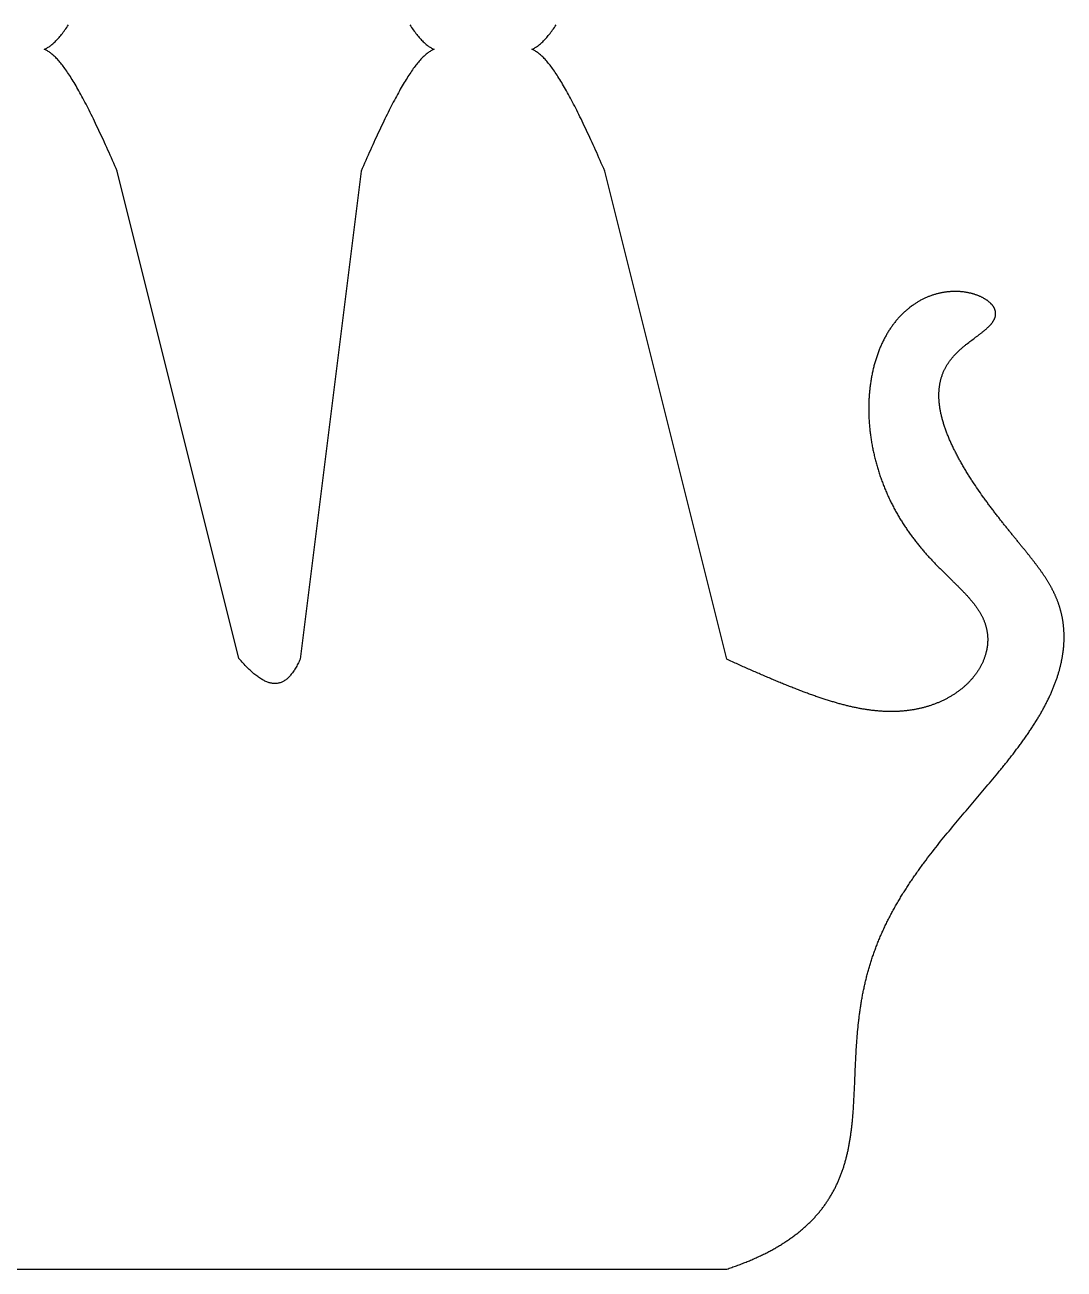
# Model space of a CAD drawing. Extents: x 10 to 579, y 44 to 800.
# Drawn here: x 138 to 180.7, y 114.6 to 165.6 of the extents above; entities that cross this region are included whole.
import ezdxf

# ---------------------------------------------------------------- set-up
doc = ezdxf.new("R2010")
doc.units = 0
doc.header["$MEASUREMENT"] = 0
doc.layers.get('0').update_dxf_attribs({"lineweight": 0})

# ---------------------------------------------------------------- blocks, each defined once
blk = doc.blocks.new('Block_0')
at = {"color": 18, "lineweight": 25, "true_color": 0x000000}
for p, q in [((146.814, 139.595), (141.82, 159.571)), ((151.82, 159.571), (149.32, 139.571)), ((166.82, 139.571), (161.82, 159.571)), ((116.82, 114.571), (166.82, 114.571))]:
    blk.add_line(p, q, dxfattribs=at)
for points in [[(138.82, 164.571), (138.848, 164.582), (138.876, 164.595), (138.905, 164.608), (138.933, 164.623), (138.963, 164.64), (138.992, 164.658), (139.022, 164.677), (139.052, 164.697), (139.082, 164.719), (139.112, 164.743), (139.143, 164.768), (139.174, 164.794), (139.205, 164.821), (139.237, 164.851), (139.269, 164.881), (139.301, 164.913), (139.334, 164.946), (139.367, 164.981), (139.4, 165.018), (139.433, 165.056), (139.467, 165.095), (139.501, 165.136), (139.536, 165.179), (139.57, 165.223), (139.605, 165.268), (139.641, 165.315), (139.676, 165.364), (139.712, 165.414), (139.749, 165.466), (139.785, 165.52), (139.822, 165.575)], [(153.818, 165.575), (153.855, 165.52), (153.891, 165.466), (153.927, 165.414), (153.963, 165.364), (153.999, 165.315), (154.034, 165.268), (154.069, 165.223), (154.104, 165.179), (154.139, 165.136), (154.173, 165.095), (154.206, 165.056), (154.24, 165.018), (154.273, 164.981), (154.306, 164.946), (154.338, 164.913), (154.371, 164.881), (154.403, 164.851), (154.434, 164.821), (154.466, 164.794), (154.497, 164.768), (154.528, 164.743), (154.558, 164.719), (154.588, 164.697), (154.618, 164.677), (154.648, 164.658), (154.677, 164.64), (154.706, 164.623), (154.735, 164.608), (154.764, 164.595), (154.792, 164.582), (154.82, 164.571)], [(158.82, 164.571), (158.848, 164.582), (158.876, 164.595), (158.905, 164.608), (158.933, 164.623), (158.963, 164.64), (158.992, 164.658), (159.022, 164.677), (159.052, 164.697), (159.082, 164.719), (159.112, 164.743), (159.143, 164.768), (159.174, 164.794), (159.205, 164.821), (159.237, 164.851), (159.269, 164.881), (159.301, 164.913), (159.334, 164.946), (159.367, 164.981), (159.4, 165.018), (159.433, 165.056), (159.467, 165.095), (159.501, 165.136), (159.536, 165.179), (159.57, 165.223), (159.605, 165.268), (159.641, 165.315), (159.676, 165.364), (159.712, 165.414), (159.749, 165.466), (159.785, 165.52), (159.822, 165.575)], [(141.82, 159.571), (141.771, 159.684), (141.723, 159.795), (141.675, 159.905), (141.627, 160.015), (141.579, 160.123), (141.531, 160.231), (141.484, 160.337), (141.437, 160.442), (141.39, 160.547), (141.343, 160.65), (141.296, 160.752), (141.25, 160.854), (141.204, 160.954), (141.158, 161.053), (141.112, 161.151), (141.067, 161.248), (141.021, 161.344), (140.976, 161.438), (140.932, 161.532), (140.887, 161.624), (140.843, 161.716), (140.799, 161.806), (140.755, 161.895), (140.711, 161.982), (140.668, 162.069), (140.625, 162.154), (140.582, 162.238), (140.539, 162.321), (140.497, 162.402), (140.455, 162.482), (140.413, 162.561), (140.372, 162.638), (140.331, 162.714), (140.29, 162.788), (140.249, 162.862), (140.209, 162.933), (140.169, 163.004), (140.129, 163.072), (140.089, 163.14), (140.05, 163.205), (140.012, 163.27), (139.973, 163.332), (139.935, 163.394), (139.897, 163.453), (139.859, 163.511), (139.822, 163.568), (139.785, 163.623), (139.749, 163.676), (139.712, 163.728), (139.676, 163.778), (139.641, 163.827), (139.605, 163.874), (139.57, 163.92), (139.536, 163.964), (139.501, 164.006), (139.467, 164.047), (139.433, 164.087), (139.4, 164.125), (139.367, 164.161), (139.334, 164.196), (139.301, 164.229), (139.269, 164.261), (139.237, 164.292), (139.205, 164.321), (139.174, 164.349), (139.143, 164.375), (139.112, 164.4), (139.082, 164.423), (139.052, 164.445), (139.022, 164.466), (138.992, 164.485), (138.963, 164.503), (138.933, 164.519), (138.905, 164.534), (138.876, 164.548), (138.848, 164.56), (138.82, 164.571)], [(154.82, 164.571), (154.792, 164.56), (154.764, 164.548), (154.735, 164.534), (154.706, 164.519), (154.677, 164.503), (154.648, 164.485), (154.618, 164.466), (154.588, 164.445), (154.558, 164.423), (154.528, 164.4), (154.497, 164.375), (154.466, 164.349), (154.434, 164.321), (154.403, 164.292), (154.371, 164.261), (154.338, 164.229), (154.306, 164.196), (154.273, 164.161), (154.24, 164.125), (154.206, 164.087), (154.173, 164.047), (154.139, 164.006), (154.104, 163.964), (154.069, 163.92), (154.034, 163.874), (153.999, 163.827), (153.963, 163.778), (153.927, 163.728), (153.891, 163.676), (153.855, 163.623), (153.818, 163.568), (153.78, 163.511), (153.743, 163.453), (153.705, 163.394), (153.667, 163.332), (153.628, 163.27), (153.589, 163.205), (153.55, 163.14), (153.511, 163.072), (153.471, 163.004), (153.431, 162.933), (153.391, 162.862), (153.35, 162.788), (153.309, 162.714), (153.268, 162.638), (153.226, 162.561), (153.185, 162.482), (153.143, 162.402), (153.1, 162.321), (153.058, 162.238), (153.015, 162.154), (152.972, 162.069), (152.929, 161.982), (152.885, 161.895), (152.841, 161.806), (152.797, 161.716), (152.753, 161.624), (152.708, 161.532), (152.663, 161.438), (152.618, 161.344), (152.573, 161.248), (152.528, 161.151), (152.482, 161.053), (152.436, 160.954), (152.39, 160.854), (152.343, 160.752), (152.297, 160.65), (152.25, 160.547), (152.203, 160.442), (152.156, 160.337), (152.109, 160.231), (152.061, 160.123), (152.013, 160.015), (151.965, 159.905), (151.917, 159.795), (151.869, 159.684), (151.82, 159.571)], [(161.82, 159.571), (161.771, 159.684), (161.723, 159.795), (161.675, 159.905), (161.627, 160.015), (161.579, 160.123), (161.531, 160.231), (161.484, 160.337), (161.437, 160.442), (161.39, 160.547), (161.343, 160.65), (161.296, 160.752), (161.25, 160.854), (161.204, 160.954), (161.158, 161.053), (161.112, 161.151), (161.067, 161.248), (161.021, 161.344), (160.976, 161.438), (160.932, 161.532), (160.887, 161.624), (160.843, 161.716), (160.799, 161.806), (160.755, 161.895), (160.711, 161.982), (160.668, 162.069), (160.625, 162.154), (160.582, 162.238), (160.539, 162.321), (160.497, 162.402), (160.455, 162.482), (160.413, 162.561), (160.372, 162.638), (160.331, 162.714), (160.29, 162.788), (160.249, 162.862), (160.209, 162.933), (160.169, 163.004), (160.129, 163.072), (160.089, 163.14), (160.05, 163.205), (160.012, 163.27), (159.973, 163.332), (159.935, 163.394), (159.897, 163.453), (159.859, 163.511), (159.822, 163.568), (159.785, 163.623), (159.749, 163.676), (159.712, 163.728), (159.676, 163.778), (159.641, 163.827), (159.605, 163.874), (159.57, 163.92), (159.536, 163.964), (159.501, 164.006), (159.467, 164.047), (159.433, 164.087), (159.4, 164.125), (159.367, 164.161), (159.334, 164.196), (159.301, 164.229), (159.269, 164.261), (159.237, 164.292), (159.205, 164.321), (159.174, 164.349), (159.143, 164.375), (159.112, 164.4), (159.082, 164.423), (159.052, 164.445), (159.022, 164.466), (158.992, 164.485), (158.963, 164.503), (158.933, 164.519), (158.905, 164.534), (158.876, 164.548), (158.848, 164.56), (158.82, 164.571)], [(166.82, 114.571), (166.871, 114.588), (166.923, 114.605), (166.974, 114.623), (167.024, 114.64), (167.075, 114.658), (167.125, 114.675), (167.175, 114.693), (167.224, 114.711), (167.274, 114.729), (167.323, 114.748), (167.371, 114.766), (167.42, 114.784), (167.468, 114.803), (167.516, 114.822), (167.564, 114.841), (167.611, 114.859), (167.658, 114.879), (167.705, 114.898), (167.752, 114.917), (167.798, 114.937), (167.844, 114.956), (167.89, 114.976), (167.935, 114.996), (167.98, 115.016), (168.025, 115.036), (168.07, 115.056), (168.114, 115.077), (168.158, 115.097), (168.202, 115.118), (168.246, 115.139), (168.289, 115.16), (168.332, 115.181), (168.375, 115.202), (168.417, 115.223), (168.459, 115.245), (168.501, 115.266), (168.543, 115.288), (168.584, 115.31), (168.625, 115.332), (168.666, 115.354), (168.706, 115.376), (168.747, 115.398), (168.787, 115.421), (168.826, 115.443), (168.866, 115.466), (168.905, 115.489), (168.944, 115.512), (168.982, 115.535), (169.021, 115.558), (169.059, 115.582), (169.096, 115.605), (169.134, 115.629), (169.171, 115.652), (169.208, 115.676), (169.245, 115.7), (169.281, 115.724), (169.317, 115.749), (169.353, 115.773), (169.389, 115.798), (169.424, 115.822), (169.459, 115.847), (169.494, 115.872), (169.528, 115.897), (169.563, 115.922), (169.597, 115.947), (169.63, 115.973), (169.664, 115.998), (169.697, 116.024), (169.73, 116.05), (169.762, 116.076), (169.795, 116.102), (169.827, 116.128), (169.859, 116.154), (169.89, 116.181), (169.921, 116.207), (169.952, 116.234), (169.983, 116.261), (170.014, 116.288), (170.044, 116.315), (170.074, 116.342), (170.103, 116.369), (170.133, 116.397), (170.162, 116.424), (170.191, 116.452), (170.22, 116.48), (170.248, 116.508), (170.276, 116.536), (170.304, 116.564), (170.331, 116.592), (170.359, 116.621), (170.386, 116.649), (170.412, 116.678), (170.439, 116.707), (170.465, 116.736), (170.491, 116.765), (170.517, 116.794), (170.542, 116.823), (170.568, 116.853), (170.593, 116.882), (170.617, 116.912), (170.642, 116.942), (170.666, 116.972), (170.69, 117.002), (170.714, 117.032), (170.737, 117.062), (170.76, 117.092), (170.783, 117.123), (170.806, 117.154), (170.828, 117.184), (170.85, 117.215), (170.872, 117.246), (170.894, 117.278), (170.915, 117.309), (170.937, 117.34), (170.957, 117.372), (170.978, 117.403), (170.999, 117.435), (171.019, 117.467), (171.039, 117.499), (171.058, 117.531), (171.078, 117.563), (171.097, 117.596), (171.116, 117.628), (171.135, 117.661), (171.153, 117.694), (171.172, 117.726), (171.19, 117.759), (171.207, 117.793), (171.225, 117.826), (171.242, 117.859), (171.259, 117.892), (171.276, 117.926), (171.293, 117.96), (171.309, 117.993), (171.326, 118.027), (171.342, 118.061), (171.357, 118.095), (171.373, 118.13), (171.388, 118.164), (171.403, 118.199), (171.418, 118.233), (171.433, 118.268), (171.447, 118.303), (171.461, 118.338), (171.475, 118.373), (171.489, 118.408), (171.502, 118.443), (171.516, 118.478), (171.529, 118.514), (171.542, 118.55), (171.554, 118.585), (171.567, 118.621), (171.579, 118.657), (171.591, 118.693), (171.603, 118.729), (171.615, 118.765), (171.626, 118.802), (171.637, 118.838), (171.649, 118.875), (171.659, 118.912), (171.67, 118.948), (171.681, 118.985), (171.691, 119.022), (171.701, 119.059), (171.711, 119.097), (171.721, 119.134), (171.73, 119.172), (171.74, 119.209), (171.749, 119.247), (171.758, 119.284), (171.767, 119.322), (171.775, 119.36), (171.784, 119.398), (171.792, 119.436), (171.8, 119.475), (171.808, 119.513), (171.816, 119.552), (171.824, 119.59), (171.831, 119.629), (171.838, 119.668), (171.846, 119.706), (171.853, 119.745), (171.859, 119.784), (171.866, 119.824), (171.873, 119.863), (171.879, 119.902), (171.885, 119.942), (171.891, 119.981), (171.897, 120.021), (171.903, 120.061), (171.909, 120.1), (171.914, 120.14), (171.92, 120.18), (171.925, 120.22), (171.93, 120.261), (171.935, 120.301), (171.94, 120.341), (171.945, 120.382), (171.95, 120.422), (171.954, 120.463), (171.959, 120.503), (171.963, 120.544), (171.967, 120.585), (171.971, 120.626), (171.975, 120.667), (171.979, 120.708), (171.986, 120.791), (171.993, 120.874), (172, 120.957), (172.007, 121.04), (172.013, 121.124), (172.018, 121.208), (172.024, 121.293), (172.029, 121.377), (172.034, 121.462), (172.038, 121.548), (172.043, 121.633), (172.047, 121.719), (172.051, 121.805), (172.055, 121.892), (172.059, 121.978), (172.063, 122.065), (172.067, 122.152), (172.07, 122.239), (172.074, 122.327), (172.077, 122.415), (172.081, 122.503), (172.085, 122.591), (172.088, 122.68), (172.092, 122.768), (172.096, 122.857), (172.1, 122.946), (172.104, 123.035), (172.108, 123.125), (172.112, 123.215), (172.117, 123.304), (172.122, 123.394), (172.127, 123.484), (172.132, 123.575), (172.138, 123.665), (172.143, 123.755), (172.15, 123.846), (172.156, 123.937), (172.163, 124.028), (172.17, 124.119), (172.178, 124.21), (172.186, 124.301), (172.194, 124.392), (172.203, 124.484), (172.212, 124.575), (172.222, 124.667), (172.233, 124.759), (172.238, 124.804), (172.244, 124.85), (172.249, 124.896), (172.255, 124.942), (172.261, 124.988), (172.267, 125.034), (172.273, 125.08), (172.279, 125.126), (172.286, 125.172), (172.293, 125.218), (172.299, 125.264), (172.306, 125.31), (172.313, 125.356), (172.321, 125.402), (172.328, 125.448), (172.336, 125.494), (172.343, 125.54), (172.351, 125.586), (172.359, 125.632), (172.367, 125.678), (172.376, 125.724), (172.384, 125.77), (172.393, 125.816), (172.402, 125.862), (172.411, 125.908), (172.42, 125.954), (172.43, 126), (172.439, 126.046), (172.449, 126.092), (172.459, 126.138), (172.469, 126.184), (172.48, 126.231), (172.49, 126.277), (172.501, 126.323), (172.512, 126.369), (172.523, 126.415), (172.534, 126.461), (172.546, 126.507), (172.557, 126.553), (172.569, 126.599), (172.581, 126.645), (172.594, 126.691), (172.606, 126.737), (172.619, 126.783), (172.632, 126.828), (172.645, 126.874), (172.658, 126.92), (172.672, 126.966), (172.685, 127.012), (172.699, 127.058), (172.714, 127.104), (172.728, 127.15), (172.742, 127.195), (172.757, 127.241), (172.772, 127.287), (172.787, 127.333), (172.803, 127.379), (172.818, 127.424), (172.834, 127.47), (172.85, 127.516), (172.866, 127.562), (172.883, 127.607), (172.9, 127.653), (172.916, 127.698), (172.934, 127.744), (172.951, 127.79), (172.968, 127.835), (172.986, 127.881), (173.004, 127.926), (173.022, 127.972), (173.041, 128.017), (173.06, 128.063), (173.078, 128.108), (173.097, 128.153), (173.117, 128.199), (173.136, 128.244), (173.156, 128.29), (173.176, 128.335), (173.196, 128.38), (173.216, 128.425), (173.237, 128.471), (173.258, 128.516), (173.279, 128.561), (173.3, 128.606), (173.322, 128.651), (173.343, 128.696), (173.365, 128.741), (173.387, 128.786), (173.41, 128.831), (173.432, 128.876), (173.455, 128.921), (173.478, 128.966), (173.501, 129.011), (173.524, 129.056), (173.548, 129.1), (173.572, 129.145), (173.596, 129.19), (173.62, 129.235), (173.644, 129.279), (173.669, 129.324), (173.694, 129.368), (173.719, 129.413), (173.744, 129.458), (173.769, 129.502), (173.795, 129.547), (173.821, 129.591), (173.847, 129.635), (173.873, 129.68), (173.899, 129.724), (173.926, 129.768), (173.952, 129.813), (173.979, 129.857), (174.006, 129.901), (174.034, 129.945), (174.061, 129.989), (174.089, 130.033), (174.117, 130.077), (174.145, 130.121), (174.173, 130.165), (174.201, 130.209), (174.23, 130.253), (174.259, 130.297), (174.287, 130.341), (174.317, 130.385), (174.346, 130.429), (174.375, 130.472), (174.405, 130.516), (174.434, 130.56), (174.464, 130.603), (174.494, 130.647), (174.524, 130.69), (174.555, 130.734), (174.585, 130.777), (174.616, 130.821), (174.647, 130.864), (174.677, 130.908), (174.709, 130.951), (174.74, 130.994), (174.771, 131.037), (174.803, 131.081), (174.834, 131.124), (174.866, 131.167), (174.898, 131.21), (174.93, 131.253), (174.994, 131.339), (175.059, 131.425), (175.124, 131.511), (175.19, 131.596), (175.256, 131.682), (175.322, 131.767), (175.389, 131.852), (175.456, 131.937), (175.524, 132.022), (175.592, 132.106), (175.66, 132.191), (175.729, 132.275), (175.797, 132.36), (175.866, 132.444), (175.935, 132.527), (176.005, 132.611), (176.074, 132.695), (176.144, 132.778), (176.214, 132.862), (176.283, 132.945), (176.353, 133.028), (176.423, 133.111), (176.493, 133.193), (176.563, 133.276), (176.633, 133.358), (176.703, 133.441), (176.773, 133.523), (176.843, 133.605), (176.913, 133.686), (176.983, 133.768), (177.052, 133.85), (177.122, 133.931), (177.191, 134.012), (177.26, 134.093), (177.328, 134.174), (177.397, 134.255), (177.465, 134.336), (177.533, 134.416), (177.6, 134.496), (177.667, 134.576), (177.734, 134.656), (177.801, 134.736), (177.867, 134.816), (177.932, 134.896), (177.997, 134.975), (178.062, 135.054), (178.094, 135.094), (178.126, 135.133), (178.158, 135.173), (178.19, 135.212), (178.222, 135.252), (178.253, 135.291), (178.285, 135.33), (178.316, 135.37), (178.347, 135.409), (178.378, 135.448), (178.409, 135.487), (178.439, 135.526), (178.47, 135.565), (178.5, 135.604), (178.53, 135.643), (178.561, 135.682), (178.59, 135.721), (178.62, 135.76), (178.65, 135.799), (178.679, 135.838), (178.708, 135.877), (178.737, 135.915), (178.766, 135.954), (178.795, 135.993), (178.824, 136.031), (178.852, 136.07), (178.88, 136.108), (178.908, 136.147), (178.936, 136.185), (178.963, 136.223), (178.991, 136.262), (179.018, 136.3), (179.045, 136.338), (179.072, 136.376), (179.099, 136.414), (179.125, 136.453), (179.152, 136.491), (179.178, 136.529), (179.203, 136.567), (179.229, 136.604), (179.255, 136.642), (179.28, 136.68), (179.305, 136.718), (179.33, 136.756), (179.354, 136.793), (179.379, 136.831), (179.403, 136.868), (179.427, 136.906), (179.451, 136.943), (179.474, 136.981), (179.498, 137.018), (179.521, 137.055), (179.544, 137.093), (179.566, 137.13), (179.589, 137.167), (179.611, 137.204), (179.633, 137.241), (179.655, 137.278), (179.676, 137.315), (179.697, 137.352), (179.719, 137.389), (179.739, 137.426), (179.76, 137.462), (179.78, 137.499), (179.801, 137.536), (179.82, 137.572), (179.84, 137.609), (179.86, 137.645), (179.879, 137.681), (179.898, 137.718), (179.916, 137.754), (179.935, 137.79), (179.953, 137.826), (179.971, 137.862), (179.989, 137.898), (180.007, 137.934), (180.024, 137.97), (180.041, 138.006), (180.058, 138.042), (180.074, 138.077), (180.091, 138.113), (180.107, 138.149), (180.123, 138.184), (180.138, 138.219), (180.154, 138.255), (180.169, 138.29), (180.184, 138.325), (180.198, 138.36), (180.213, 138.395), (180.227, 138.43), (180.241, 138.465), (180.254, 138.5), (180.268, 138.535), (180.281, 138.57), (180.294, 138.604), (180.307, 138.639), (180.319, 138.673), (180.331, 138.707), (180.343, 138.742), (180.355, 138.776), (180.367, 138.81), (180.378, 138.844), (180.389, 138.878), (180.4, 138.912), (180.411, 138.946), (180.421, 138.98), (180.431, 139.013), (180.441, 139.047), (180.451, 139.08), (180.46, 139.114), (180.469, 139.147), (180.478, 139.18), (180.487, 139.213), (180.495, 139.246), (180.504, 139.279), (180.512, 139.312), (180.52, 139.345), (180.527, 139.378), (180.534, 139.41), (180.542, 139.443), (180.548, 139.475), (180.555, 139.507), (180.562, 139.54), (180.568, 139.572), (180.574, 139.604), (180.58, 139.636), (180.585, 139.668), (180.591, 139.699), (180.596, 139.731), (180.601, 139.763), (180.605, 139.794), (180.61, 139.825), (180.614, 139.857), (180.618, 139.888), (180.622, 139.919), (180.626, 139.95), (180.629, 139.981), (180.632, 140.012), (180.635, 140.042), (180.638, 140.073), (180.641, 140.103), (180.643, 140.134), (180.645, 140.164), (180.647, 140.194), (180.649, 140.224), (180.651, 140.254), (180.652, 140.284), (180.653, 140.314), (180.654, 140.343), (180.655, 140.373), (180.656, 140.402), (180.656, 140.432), (180.656, 140.461), (180.657, 140.49), (180.656, 140.519), (180.656, 140.548), (180.655, 140.577), (180.655, 140.606), (180.654, 140.634), (180.653, 140.663), (180.651, 140.691), (180.65, 140.72), (180.648, 140.748), (180.647, 140.776), (180.645, 140.804), (180.642, 140.832), (180.64, 140.86), (180.637, 140.887), (180.635, 140.915), (180.632, 140.943), (180.629, 140.97), (180.626, 140.997), (180.622, 141.025), (180.619, 141.052), (180.615, 141.079), (180.611, 141.106), (180.607, 141.132), (180.603, 141.159), (180.598, 141.186), (180.594, 141.212), (180.589, 141.239), (180.584, 141.265), (180.579, 141.291), (180.574, 141.317), (180.568, 141.343), (180.563, 141.369), (180.557, 141.395), (180.551, 141.421), (180.545, 141.446), (180.539, 141.472), (180.533, 141.498), (180.526, 141.523), (180.519, 141.548), (180.513, 141.573), (180.506, 141.599), (180.499, 141.624), (180.491, 141.649), (180.484, 141.673), (180.476, 141.698), (180.469, 141.723), (180.461, 141.748), (180.453, 141.772), (180.445, 141.797), (180.437, 141.821), (180.428, 141.845), (180.42, 141.87), (180.411, 141.894), (180.402, 141.918), (180.393, 141.942), (180.384, 141.966), (180.375, 141.99), (180.365, 142.014), (180.356, 142.038), (180.346, 142.061), (180.336, 142.085), (180.326, 142.109), (180.316, 142.132), (180.306, 142.156), (180.295, 142.179), (180.285, 142.203), (180.274, 142.226), (180.263, 142.249), (180.252, 142.272), (180.241, 142.296), (180.23, 142.319), (180.218, 142.342), (180.207, 142.365), (180.195, 142.388), (180.183, 142.411), (180.172, 142.434), (180.159, 142.457), (180.147, 142.48), (180.135, 142.503), (180.122, 142.526), (180.11, 142.549), (180.097, 142.572), (180.084, 142.595), (180.071, 142.617), (180.058, 142.64), (180.045, 142.663), (180.031, 142.686), (180.017, 142.709), (180.004, 142.732), (179.99, 142.754), (179.976, 142.777), (179.962, 142.8), (179.947, 142.823), (179.933, 142.846), (179.918, 142.868), (179.904, 142.891), (179.889, 142.914), (179.874, 142.937), (179.859, 142.96), (179.844, 142.983), (179.828, 143.006), (179.813, 143.029), (179.797, 143.052), (179.781, 143.075), (179.765, 143.098), (179.749, 143.121), (179.733, 143.144), (179.717, 143.167), (179.7, 143.191), (179.684, 143.214), (179.667, 143.237), (179.65, 143.261), (179.633, 143.284), (179.616, 143.308), (179.598, 143.331), (179.581, 143.355), (179.563, 143.379), (179.546, 143.402), (179.528, 143.426), (179.51, 143.45), (179.492, 143.474), (179.473, 143.498), (179.455, 143.522), (179.437, 143.546), (179.418, 143.571), (179.399, 143.595), (179.38, 143.619), (179.361, 143.644), (179.342, 143.668), (179.323, 143.693), (179.303, 143.718), (179.283, 143.743), (179.264, 143.768), (179.244, 143.793), (179.224, 143.818), (179.204, 143.843), (179.183, 143.869), (179.163, 143.894), (179.143, 143.92), (179.122, 143.946), (179.101, 143.972), (179.08, 143.997), (179.059, 144.024), (179.038, 144.05), (179.017, 144.076), (178.995, 144.103), (178.974, 144.129), (178.952, 144.156), (178.93, 144.183), (178.909, 144.209), (178.887, 144.237), (178.864, 144.264), (178.842, 144.291), (178.82, 144.319), (178.797, 144.346), (178.775, 144.374), (178.752, 144.402), (178.729, 144.43), (178.706, 144.458), (178.683, 144.486), (178.66, 144.515), (178.637, 144.543), (178.613, 144.572), (178.59, 144.601), (178.566, 144.63), (178.543, 144.659), (178.519, 144.688), (178.495, 144.718), (178.471, 144.748), (178.447, 144.777), (178.423, 144.807), (178.398, 144.837), (178.374, 144.868), (178.35, 144.898), (178.325, 144.929), (178.3, 144.959), (178.276, 144.99), (178.251, 145.021), (178.226, 145.052), (178.201, 145.084), (178.176, 145.115), (178.151, 145.147), (178.126, 145.179), (178.1, 145.211), (178.075, 145.243), (178.05, 145.275), (178.024, 145.307), (177.999, 145.34), (177.973, 145.373), (177.948, 145.406), (177.922, 145.439), (177.896, 145.472), (177.871, 145.505), (177.845, 145.539), (177.819, 145.573), (177.793, 145.606), (177.767, 145.64), (177.741, 145.674), (177.715, 145.709), (177.689, 145.743), (177.663, 145.778), (177.637, 145.813), (177.611, 145.847), (177.585, 145.882), (177.559, 145.918), (177.533, 145.953), (177.507, 145.988), (177.481, 146.024), (177.454, 146.06), (177.428, 146.096), (177.402, 146.132), (177.376, 146.168), (177.35, 146.204), (177.324, 146.24), (177.272, 146.313), (177.22, 146.387), (177.169, 146.461), (177.117, 146.536), (177.066, 146.611), (177.015, 146.686), (176.965, 146.762), (176.914, 146.838), (176.889, 146.877), (176.864, 146.915), (176.84, 146.953), (176.815, 146.992), (176.79, 147.031), (176.766, 147.069), (176.741, 147.108), (176.717, 147.147), (176.693, 147.186), (176.669, 147.225), (176.645, 147.264), (176.621, 147.303), (176.598, 147.342), (176.574, 147.381), (176.551, 147.42), (176.528, 147.46), (176.505, 147.499), (176.482, 147.538), (176.459, 147.578), (176.437, 147.617), (176.415, 147.657), (176.393, 147.696), (176.371, 147.736), (176.349, 147.776), (176.327, 147.815), (176.306, 147.855), (176.285, 147.894), (176.264, 147.934), (176.243, 147.974), (176.223, 148.013), (176.202, 148.053), (176.182, 148.093), (176.162, 148.132), (176.143, 148.172), (176.123, 148.212), (176.104, 148.251), (176.085, 148.291), (176.067, 148.331), (176.048, 148.37), (176.03, 148.41), (176.012, 148.449), (175.995, 148.489), (175.977, 148.528), (175.96, 148.568), (175.944, 148.607), (175.927, 148.646), (175.911, 148.686), (175.895, 148.725), (175.879, 148.764), (175.864, 148.803), (175.849, 148.842), (175.834, 148.881), (175.819, 148.92), (175.805, 148.959), (175.791, 148.998), (175.778, 149.036), (175.765, 149.075), (175.752, 149.113), (175.739, 149.152), (175.727, 149.19), (175.715, 149.228), (175.703, 149.266), (175.692, 149.304), (175.681, 149.342), (175.67, 149.38), (175.66, 149.418), (175.65, 149.456), (175.641, 149.493), (175.631, 149.53), (175.623, 149.568), (175.614, 149.605), (175.606, 149.642), (175.598, 149.679), (175.591, 149.715), (175.584, 149.752), (175.577, 149.788), (175.571, 149.825), (175.565, 149.861), (175.559, 149.897), (175.554, 149.933), (175.549, 149.968), (175.544, 150.004), (175.54, 150.039), (175.537, 150.075), (175.533, 150.11), (175.53, 150.145), (175.528, 150.18), (175.526, 150.214), (175.524, 150.249), (175.522, 150.283), (175.521, 150.317), (175.521, 150.351), (175.52, 150.385), (175.52, 150.418), (175.521, 150.451), (175.522, 150.485), (175.523, 150.518), (175.525, 150.55), (175.527, 150.583), (175.529, 150.615), (175.532, 150.648), (175.535, 150.68), (175.539, 150.712), (175.543, 150.743), (175.547, 150.775), (175.552, 150.806), (175.557, 150.837), (175.562, 150.868), (175.568, 150.898), (175.575, 150.929), (175.581, 150.959), (175.588, 150.989), (175.596, 151.019), (175.603, 151.048), (175.612, 151.078), (175.62, 151.107), (175.629, 151.136), (175.638, 151.164), (175.648, 151.193), (175.658, 151.221), (175.668, 151.249), (175.679, 151.277), (175.69, 151.305), (175.701, 151.332), (175.713, 151.359), (175.725, 151.386), (175.738, 151.413), (175.75, 151.44), (175.763, 151.466), (175.777, 151.492), (175.79, 151.518), (175.805, 151.544), (175.819, 151.569), (175.834, 151.595), (175.849, 151.62), (175.864, 151.645), (175.879, 151.669), (175.895, 151.694), (175.911, 151.718), (175.928, 151.742), (175.945, 151.766), (175.961, 151.789), (175.979, 151.813), (175.996, 151.836), (176.014, 151.859), (176.032, 151.882), (176.05, 151.905), (176.069, 151.927), (176.087, 151.949), (176.106, 151.971), (176.125, 151.993), (176.145, 152.015), (176.164, 152.036), (176.184, 152.057), (176.204, 152.079), (176.224, 152.099), (176.244, 152.12), (176.265, 152.141), (176.285, 152.161), (176.306, 152.181), (176.327, 152.201), (176.348, 152.221), (176.369, 152.241), (176.391, 152.26), (176.412, 152.28), (176.434, 152.299), (176.455, 152.318), (176.477, 152.337), (176.499, 152.356), (176.521, 152.374), (176.543, 152.393), (176.565, 152.411), (176.587, 152.429), (176.609, 152.447), (176.631, 152.465), (176.653, 152.483), (176.698, 152.518), (176.742, 152.553), (176.786, 152.587), (176.831, 152.621), (176.875, 152.654), (176.919, 152.687), (176.962, 152.72), (176.984, 152.736), (177.005, 152.752), (177.027, 152.768), (177.048, 152.784), (177.069, 152.799), (177.09, 152.815), (177.111, 152.831), (177.132, 152.846), (177.152, 152.862), (177.173, 152.877), (177.193, 152.893), (177.213, 152.908), (177.233, 152.923), (177.253, 152.938), (177.272, 152.954), (177.292, 152.969), (177.311, 152.984), (177.329, 152.999), (177.348, 153.014), (177.366, 153.029), (177.384, 153.043), (177.402, 153.058), (177.42, 153.073), (177.437, 153.088), (177.454, 153.103), (177.471, 153.117), (177.487, 153.132), (177.504, 153.147), (177.519, 153.161), (177.535, 153.176), (177.55, 153.19), (177.565, 153.205), (177.58, 153.22), (177.594, 153.234), (177.608, 153.249), (177.621, 153.263), (177.635, 153.278), (177.648, 153.292), (177.66, 153.307), (177.672, 153.321), (177.684, 153.336), (177.695, 153.35), (177.706, 153.365), (177.717, 153.379), (177.727, 153.393), (177.737, 153.408), (177.747, 153.422), (177.756, 153.437), (177.764, 153.451), (177.773, 153.466), (177.78, 153.48), (177.788, 153.495), (177.795, 153.509), (177.801, 153.524), (177.807, 153.538), (177.813, 153.553), (177.818, 153.567), (177.823, 153.582), (177.828, 153.596), (177.832, 153.61), (177.835, 153.625), (177.838, 153.639), (177.841, 153.654), (177.843, 153.668), (177.845, 153.683), (177.846, 153.697), (177.847, 153.712), (177.848, 153.726), (177.848, 153.74), (177.847, 153.755), (177.846, 153.769), (177.845, 153.784), (177.843, 153.798), (177.841, 153.812), (177.838, 153.826), (177.835, 153.841), (177.831, 153.855), (177.827, 153.869), (177.823, 153.883), (177.818, 153.898), (177.813, 153.912), (177.807, 153.926), (177.801, 153.94), (177.794, 153.954), (177.787, 153.968), (177.779, 153.982), (177.771, 153.995), (177.763, 154.009), (177.754, 154.023), (177.745, 154.037), (177.735, 154.05), (177.725, 154.064), (177.715, 154.077), (177.704, 154.091), (177.693, 154.104), (177.681, 154.117), (177.669, 154.13), (177.656, 154.143), (177.644, 154.156), (177.63, 154.169), (177.617, 154.182), (177.603, 154.195), (177.588, 154.207), (177.573, 154.22), (177.558, 154.232), (177.543, 154.245), (177.527, 154.257), (177.511, 154.269), (177.494, 154.281), (177.477, 154.293), (177.46, 154.304), (177.442, 154.316), (177.424, 154.327), (177.406, 154.338), (177.387, 154.349), (177.368, 154.36), (177.349, 154.371), (177.329, 154.382), (177.309, 154.392), (177.289, 154.403), (177.269, 154.413), (177.248, 154.423), (177.227, 154.433), (177.205, 154.442), (177.183, 154.452), (177.162, 154.461), (177.139, 154.47), (177.117, 154.479), (177.094, 154.488), (177.071, 154.496), (177.048, 154.504), (177.024, 154.512), (177, 154.52), (176.976, 154.528), (176.952, 154.535), (176.928, 154.543), (176.903, 154.55), (176.878, 154.556), (176.853, 154.563), (176.827, 154.569), (176.802, 154.575), (176.776, 154.581), (176.75, 154.587), (176.724, 154.592), (176.698, 154.597), (176.671, 154.602), (176.645, 154.607), (176.618, 154.611), (176.591, 154.615), (176.564, 154.619), (176.536, 154.623), (176.509, 154.626), (176.481, 154.629), (176.453, 154.632), (176.425, 154.635), (176.397, 154.637), (176.369, 154.639), (176.341, 154.64), (176.312, 154.642), (176.284, 154.643), (176.255, 154.644), (176.226, 154.644), (176.197, 154.645), (176.169, 154.645), (176.139, 154.644), (176.11, 154.644), (176.081, 154.643), (176.052, 154.641), (176.022, 154.64), (175.993, 154.638), (175.963, 154.636), (175.934, 154.633), (175.904, 154.63), (175.874, 154.627), (175.845, 154.624), (175.815, 154.62), (175.785, 154.616), (175.755, 154.612), (175.725, 154.607), (175.695, 154.602), (175.665, 154.597), (175.635, 154.591), (175.605, 154.585), (175.575, 154.579), (175.545, 154.572), (175.515, 154.565), (175.485, 154.558), (175.455, 154.55), (175.425, 154.542), (175.395, 154.534), (175.365, 154.525), (175.335, 154.516), (175.305, 154.507), (175.275, 154.497), (175.245, 154.487), (175.215, 154.477), (175.185, 154.466), (175.155, 154.455), (175.125, 154.444), (175.095, 154.432), (175.066, 154.42), (175.036, 154.408), (175.006, 154.395), (174.977, 154.382), (174.947, 154.369), (174.918, 154.355), (174.889, 154.341), (174.859, 154.326), (174.83, 154.311), (174.801, 154.296), (174.772, 154.281), (174.743, 154.265), (174.714, 154.249), (174.685, 154.232), (174.657, 154.215), (174.628, 154.198), (174.6, 154.18), (174.571, 154.163), (174.543, 154.144), (174.515, 154.126), (174.487, 154.107), (174.459, 154.087), (174.431, 154.068), (174.403, 154.048), (174.376, 154.027), (174.348, 154.007), (174.321, 153.986), (174.294, 153.964), (174.267, 153.942), (174.24, 153.92), (174.213, 153.898), (174.187, 153.875), (174.16, 153.852), (174.134, 153.829), (174.108, 153.805), (174.082, 153.781), (174.056, 153.756), (174.031, 153.731), (174.005, 153.706), (173.98, 153.681), (173.955, 153.655), (173.93, 153.629), (173.905, 153.602), (173.881, 153.575), (173.856, 153.548), (173.832, 153.521), (173.808, 153.493), (173.784, 153.465), (173.76, 153.437), (173.737, 153.408), (173.714, 153.379), (173.691, 153.349), (173.668, 153.319), (173.645, 153.289), (173.623, 153.259), (173.601, 153.228), (173.579, 153.197), (173.557, 153.166), (173.535, 153.134), (173.514, 153.103), (173.493, 153.07), (173.472, 153.038), (173.451, 153.005), (173.43, 152.972), (173.41, 152.938), (173.39, 152.905), (173.37, 152.87), (173.351, 152.836), (173.331, 152.802), (173.312, 152.767), (173.293, 152.731), (173.275, 152.696), (173.256, 152.66), (173.238, 152.624), (173.22, 152.588), (173.203, 152.551), (173.185, 152.514), (173.168, 152.477), (173.151, 152.44), (173.135, 152.402), (173.118, 152.364), (173.102, 152.326), (173.086, 152.287), (173.071, 152.249), (173.055, 152.21), (173.04, 152.17), (173.025, 152.131), (173.011, 152.091), (172.997, 152.051), (172.983, 152.011), (172.969, 151.971), (172.955, 151.93), (172.942, 151.889), (172.929, 151.848), (172.916, 151.806), (172.904, 151.765), (172.892, 151.723), (172.88, 151.681), (172.869, 151.639), (172.857, 151.596), (172.846, 151.554), (172.835, 151.511), (172.825, 151.468), (172.815, 151.424), (172.805, 151.381), (172.795, 151.337), (172.786, 151.293), (172.777, 151.249), (172.768, 151.205), (172.76, 151.161), (172.752, 151.116), (172.744, 151.071), (172.736, 151.027), (172.729, 150.981), (172.722, 150.936), (172.715, 150.891), (172.709, 150.845), (172.703, 150.8), (172.697, 150.754), (172.691, 150.708), (172.686, 150.662), (172.681, 150.615), (172.676, 150.569), (172.672, 150.522), (172.668, 150.476), (172.664, 150.429), (172.66, 150.382), (172.657, 150.335), (172.654, 150.288), (172.652, 150.241), (172.649, 150.193), (172.647, 150.146), (172.646, 150.098), (172.644, 150.051), (172.643, 150.003), (172.642, 149.955), (172.642, 149.907), (172.641, 149.859), (172.642, 149.811), (172.642, 149.763), (172.643, 149.715), (172.643, 149.666), (172.645, 149.618), (172.646, 149.57), (172.648, 149.521), (172.65, 149.473), (172.653, 149.424), (172.655, 149.375), (172.658, 149.327), (172.662, 149.278), (172.665, 149.229), (172.669, 149.181), (172.673, 149.132), (172.678, 149.083), (172.682, 149.034), (172.687, 148.985), (172.693, 148.936), (172.698, 148.888), (172.704, 148.839), (172.71, 148.79), (172.717, 148.741), (172.724, 148.692), (172.731, 148.643), (172.738, 148.594), (172.746, 148.546), (172.754, 148.497), (172.762, 148.448), (172.77, 148.399), (172.779, 148.351), (172.788, 148.302), (172.797, 148.253), (172.807, 148.205), (172.817, 148.156), (172.827, 148.108), (172.837, 148.059), (172.848, 148.011), (172.859, 147.962), (172.87, 147.914), (172.882, 147.866), (172.894, 147.818), (172.906, 147.77), (172.918, 147.721), (172.931, 147.674), (172.943, 147.626), (172.957, 147.578), (172.97, 147.53), (172.984, 147.483), (172.997, 147.435), (173.012, 147.388), (173.026, 147.34), (173.041, 147.293), (173.056, 147.246), (173.071, 147.199), (173.086, 147.152), (173.102, 147.105), (173.118, 147.059), (173.134, 147.012), (173.15, 146.966), (173.167, 146.919), (173.184, 146.873), (173.201, 146.827), (173.218, 146.781), (173.236, 146.735), (173.254, 146.69), (173.272, 146.644), (173.29, 146.599), (173.309, 146.554), (173.327, 146.509), (173.346, 146.464), (173.365, 146.419), (173.385, 146.374), (173.405, 146.33), (173.424, 146.286), (173.444, 146.241), (173.465, 146.198), (173.485, 146.154), (173.506, 146.11), (173.527, 146.067), (173.548, 146.023), (173.569, 145.98), (173.591, 145.937), (173.612, 145.894), (173.634, 145.852), (173.656, 145.81), (173.678, 145.767), (173.701, 145.725), (173.724, 145.683), (173.746, 145.642), (173.769, 145.6), (173.793, 145.559), (173.816, 145.518), (173.839, 145.477), (173.863, 145.436), (173.887, 145.396), (173.911, 145.356), (173.935, 145.315), (173.959, 145.276), (173.984, 145.236), (174.009, 145.196), (174.033, 145.157), (174.058, 145.118), (174.083, 145.079), (174.109, 145.04), (174.134, 145.002), (174.159, 144.964), (174.185, 144.926), (174.211, 144.888), (174.237, 144.85), (174.263, 144.813), (174.289, 144.776), (174.315, 144.739), (174.342, 144.702), (174.368, 144.665), (174.395, 144.629), (174.421, 144.593), (174.448, 144.557), (174.475, 144.521), (174.502, 144.486), (174.529, 144.45), (174.556, 144.415), (174.584, 144.38), (174.611, 144.346), (174.638, 144.311), (174.666, 144.277), (174.694, 144.243), (174.721, 144.209), (174.749, 144.175), (174.777, 144.142), (174.805, 144.109), (174.832, 144.076), (174.86, 144.043), (174.888, 144.01), (174.917, 143.978), (174.945, 143.946), (174.973, 143.914), (175.001, 143.882), (175.029, 143.85), (175.057, 143.819), (175.086, 143.788), (175.114, 143.757), (175.142, 143.726), (175.17, 143.695), (175.199, 143.665), (175.227, 143.635), (175.255, 143.604), (175.284, 143.575), (175.312, 143.545), (175.34, 143.515), (175.368, 143.486), (175.397, 143.457), (175.425, 143.428), (175.453, 143.399), (175.481, 143.37), (175.509, 143.342), (175.537, 143.313), (175.566, 143.285), (175.594, 143.257), (175.621, 143.229), (175.649, 143.201), (175.677, 143.174), (175.705, 143.146), (175.733, 143.119), (175.76, 143.091), (175.788, 143.064), (175.815, 143.037), (175.843, 143.011), (175.87, 142.984), (175.897, 142.957), (175.924, 142.931), (175.951, 142.905), (175.978, 142.878), (176.005, 142.852), (176.032, 142.826), (176.058, 142.8), (176.085, 142.775), (176.111, 142.749), (176.137, 142.723), (176.163, 142.698), (176.189, 142.672), (176.215, 142.647), (176.241, 142.622), (176.266, 142.597), (176.291, 142.572), (176.317, 142.547), (176.342, 142.522), (176.367, 142.497), (176.391, 142.472), (176.416, 142.447), (176.44, 142.422), (176.464, 142.398), (176.488, 142.373), (176.512, 142.348), (176.535, 142.324), (176.559, 142.299), (176.582, 142.275), (176.605, 142.25), (176.628, 142.226), (176.65, 142.202), (176.673, 142.177), (176.695, 142.153), (176.717, 142.129), (176.738, 142.104), (176.76, 142.08), (176.781, 142.056), (176.802, 142.032), (176.823, 142.007), (176.843, 141.983), (176.864, 141.959), (176.883, 141.934), (176.903, 141.91), (176.923, 141.886), (176.942, 141.862), (176.961, 141.837), (176.98, 141.813), (176.998, 141.789), (177.016, 141.764), (177.034, 141.74), (177.052, 141.715), (177.069, 141.691), (177.086, 141.666), (177.103, 141.642), (177.119, 141.617), (177.135, 141.593), (177.151, 141.568), (177.167, 141.543), (177.182, 141.519), (177.197, 141.494), (177.212, 141.469), (177.226, 141.444), (177.24, 141.419), (177.254, 141.394), (177.267, 141.369), (177.28, 141.344), (177.293, 141.319), (177.305, 141.294), (177.317, 141.268), (177.329, 141.243), (177.34, 141.218), (177.352, 141.192), (177.362, 141.167), (177.373, 141.141), (177.383, 141.115), (177.393, 141.09), (177.402, 141.064), (177.411, 141.038), (177.42, 141.012), (177.428, 140.986), (177.436, 140.96), (177.444, 140.934), (177.451, 140.908), (177.458, 140.881), (177.465, 140.855), (177.471, 140.829), (177.477, 140.802), (177.482, 140.776), (177.487, 140.749), (177.492, 140.723), (177.497, 140.696), (177.501, 140.669), (177.505, 140.642), (177.508, 140.615), (177.511, 140.588), (177.514, 140.561), (177.516, 140.534), (177.518, 140.507), (177.519, 140.48), (177.521, 140.453), (177.521, 140.426), (177.522, 140.399), (177.522, 140.372), (177.522, 140.344), (177.521, 140.317), (177.52, 140.29), (177.519, 140.262), (177.517, 140.235), (177.515, 140.208), (177.513, 140.18), (177.51, 140.153), (177.507, 140.126), (177.503, 140.098), (177.5, 140.071), (177.495, 140.044), (177.491, 140.016), (177.486, 139.989), (177.481, 139.962), (177.475, 139.934), (177.469, 139.907), (177.463, 139.88), (177.457, 139.853), (177.45, 139.826), (177.442, 139.799), (177.435, 139.772), (177.427, 139.745), (177.418, 139.718), (177.41, 139.691), (177.401, 139.664), (177.392, 139.637), (177.382, 139.61), (177.372, 139.584), (177.362, 139.557), (177.351, 139.531), (177.34, 139.504), (177.329, 139.478), (177.317, 139.452), (177.305, 139.426), (177.293, 139.4), (177.281, 139.374), (177.268, 139.348), (177.255, 139.322), (177.241, 139.296), (177.228, 139.271), (177.214, 139.245), (177.199, 139.22), (177.185, 139.195), (177.17, 139.17), (177.155, 139.145), (177.139, 139.12), (177.123, 139.095), (177.107, 139.071), (177.091, 139.046), (177.074, 139.022), (177.057, 138.998), (177.04, 138.974), (177.023, 138.95), (177.005, 138.926), (176.987, 138.902), (176.969, 138.879), (176.95, 138.856), (176.932, 138.832), (176.913, 138.809), (176.893, 138.786), (176.874, 138.764), (176.854, 138.741), (176.834, 138.719), (176.814, 138.696), (176.793, 138.674), (176.772, 138.652), (176.751, 138.631), (176.73, 138.609), (176.709, 138.588), (176.687, 138.566), (176.665, 138.545), (176.643, 138.524), (176.621, 138.504), (176.598, 138.483), (176.575, 138.463), (176.552, 138.442), (176.529, 138.422), (176.506, 138.402), (176.482, 138.383), (176.458, 138.363), (176.434, 138.344), (176.41, 138.325), (176.385, 138.306), (176.361, 138.287), (176.336, 138.268), (176.311, 138.25), (176.286, 138.232), (176.26, 138.214), (176.235, 138.196), (176.209, 138.178), (176.183, 138.161), (176.157, 138.144), (176.131, 138.127), (176.104, 138.11), (176.078, 138.093), (176.051, 138.077), (176.024, 138.06), (175.997, 138.044), (175.97, 138.028), (175.942, 138.013), (175.915, 137.997), (175.887, 137.982), (175.859, 137.967), (175.831, 137.952), (175.803, 137.937), (175.775, 137.923), (175.746, 137.908), (175.718, 137.894), (175.689, 137.88), (175.66, 137.867), (175.632, 137.853), (175.602, 137.84), (175.573, 137.827), (175.544, 137.814), (175.515, 137.802), (175.485, 137.789), (175.455, 137.777), (175.425, 137.765), (175.396, 137.753), (175.366, 137.741), (175.335, 137.73), (175.305, 137.719), (175.275, 137.708), (175.244, 137.697), (175.214, 137.687), (175.183, 137.676), (175.152, 137.666), (175.122, 137.656), (175.091, 137.646), (175.06, 137.637), (175.029, 137.628), (174.997, 137.619), (174.966, 137.61), (174.935, 137.601), (174.903, 137.592), (174.871, 137.584), (174.84, 137.576), (174.808, 137.568), (174.776, 137.561), (174.744, 137.553), (174.712, 137.546), (174.68, 137.539), (174.648, 137.532), (174.616, 137.526), (174.583, 137.519), (174.551, 137.513), (174.519, 137.507), (174.486, 137.501), (174.453, 137.496), (174.421, 137.49), (174.388, 137.485), (174.355, 137.48), (174.322, 137.476), (174.289, 137.471), (174.256, 137.467), (174.223, 137.463), (174.19, 137.459), (174.156, 137.455), (174.123, 137.452), (174.09, 137.448), (174.056, 137.445), (174.022, 137.443), (173.989, 137.44), (173.955, 137.437), (173.921, 137.435), (173.887, 137.433), (173.854, 137.431), (173.82, 137.43), (173.785, 137.428), (173.751, 137.427), (173.717, 137.426), (173.683, 137.425), (173.649, 137.425), (173.614, 137.424), (173.58, 137.424), (173.545, 137.424), (173.51, 137.424), (173.476, 137.425), (173.441, 137.425), (173.406, 137.426), (173.371, 137.427), (173.336, 137.428), (173.301, 137.43), (173.266, 137.431), (173.231, 137.433), (173.195, 137.435), (173.16, 137.437), (173.125, 137.44), (173.089, 137.442), (173.053, 137.445), (173.018, 137.448), (172.982, 137.452), (172.946, 137.455), (172.91, 137.459), (172.874, 137.462), (172.838, 137.466), (172.802, 137.471), (172.766, 137.475), (172.729, 137.479), (172.693, 137.484), (172.656, 137.489), (172.62, 137.494), (172.583, 137.5), (172.546, 137.505), (172.509, 137.511), (172.472, 137.517), (172.435, 137.523), (172.398, 137.529), (172.361, 137.536), (172.323, 137.543), (172.286, 137.549), (172.248, 137.557), (172.211, 137.564), (172.173, 137.571), (172.135, 137.579), (172.097, 137.587), (172.059, 137.595), (172.021, 137.603), (171.983, 137.611), (171.944, 137.62), (171.906, 137.629), (171.867, 137.638), (171.828, 137.647), (171.789, 137.656), (171.75, 137.665), (171.711, 137.675), (171.672, 137.685), (171.633, 137.695), (171.593, 137.705), (171.554, 137.716), (171.514, 137.726), (171.474, 137.737), (171.434, 137.748), (171.394, 137.759), (171.354, 137.77), (171.314, 137.782), (171.274, 137.793), (171.233, 137.805), (171.192, 137.817), (171.151, 137.829), (171.11, 137.842), (171.069, 137.854), (171.028, 137.867), (170.987, 137.88), (170.945, 137.893), (170.903, 137.906), (170.862, 137.92), (170.82, 137.933), (170.778, 137.947), (170.735, 137.961), (170.693, 137.975), (170.65, 137.989), (170.608, 138.004), (170.565, 138.018), (170.522, 138.033), (170.478, 138.048), (170.435, 138.063), (170.392, 138.078), (170.348, 138.094), (170.304, 138.11), (170.26, 138.125), (170.216, 138.141), (170.172, 138.157), (170.127, 138.174), (170.082, 138.19), (170.038, 138.207), (169.993, 138.224), (169.947, 138.24), (169.902, 138.258), (169.857, 138.275), (169.811, 138.292), (169.765, 138.31), (169.719, 138.328), (169.673, 138.346), (169.626, 138.364), (169.58, 138.382), (169.533, 138.4), (169.486, 138.419), (169.439, 138.438), (169.391, 138.456), (169.344, 138.475), (169.296, 138.495), (169.248, 138.514), (169.2, 138.534), (169.152, 138.553), (169.103, 138.573), (169.054, 138.593), (169.005, 138.613), (168.956, 138.633), (168.907, 138.654), (168.858, 138.675), (168.808, 138.695), (168.758, 138.716), (168.708, 138.737), (168.658, 138.759), (168.607, 138.78), (168.556, 138.801), (168.505, 138.823), (168.454, 138.845), (168.403, 138.867), (168.351, 138.889), (168.3, 138.912), (168.248, 138.934), (168.195, 138.957), (168.143, 138.979), (168.09, 139.002), (168.037, 139.025), (167.984, 139.049), (167.931, 139.072), (167.878, 139.096), (167.824, 139.119), (167.77, 139.143), (167.716, 139.167), (167.662, 139.191), (167.607, 139.215), (167.552, 139.24), (167.497, 139.264), (167.442, 139.289), (167.387, 139.314), (167.331, 139.339), (167.275, 139.364), (167.219, 139.39), (167.163, 139.415), (167.106, 139.441), (167.049, 139.467), (166.992, 139.492), (166.935, 139.519), (166.878, 139.545), (166.82, 139.571)], [(149.32, 139.571), (149.297, 139.522), (149.275, 139.473), (149.252, 139.426), (149.229, 139.38), (149.206, 139.335), (149.182, 139.291), (149.158, 139.249), (149.134, 139.207), (149.11, 139.167), (149.085, 139.128), (149.061, 139.09), (149.036, 139.054), (149.01, 139.018), (148.985, 138.984), (148.959, 138.952), (148.933, 138.92), (148.907, 138.89), (148.88, 138.861), (148.853, 138.833), (148.826, 138.807), (148.799, 138.782), (148.771, 138.758), (148.743, 138.735), (148.715, 138.714), (148.686, 138.695), (148.658, 138.677), (148.629, 138.66), (148.599, 138.644), (148.57, 138.63), (148.54, 138.618), (148.509, 138.607), (148.479, 138.597), (148.448, 138.589), (148.417, 138.582), (148.385, 138.577), (148.354, 138.573), (148.322, 138.571), (148.289, 138.571), (148.257, 138.571), (148.224, 138.574), (148.191, 138.577), (148.157, 138.582), (148.123, 138.589), (148.089, 138.597), (148.055, 138.607), (148.02, 138.618), (147.985, 138.63), (147.95, 138.644), (147.914, 138.659), (147.878, 138.676), (147.842, 138.694), (147.806, 138.713), (147.769, 138.734), (147.732, 138.756), (147.695, 138.779), (147.657, 138.803), (147.62, 138.829), (147.582, 138.856), (147.543, 138.885), (147.505, 138.914), (147.466, 138.945), (147.427, 138.977), (147.388, 139.01), (147.348, 139.044), (147.309, 139.08), (147.269, 139.117), (147.228, 139.155), (147.188, 139.194), (147.147, 139.234), (147.106, 139.275), (147.065, 139.317), (147.024, 139.361), (146.982, 139.405), (146.941, 139.451), (146.899, 139.498), (146.856, 139.546), (146.814, 139.595)]]:
    blk.add_lwpolyline(points, dxfattribs=at)

msp = doc.modelspace()

# ---------------------------------------------------------------- block references
msp.add_blockref('Block_0', (0, 0))

doc.saveas('drawing.dxf')
